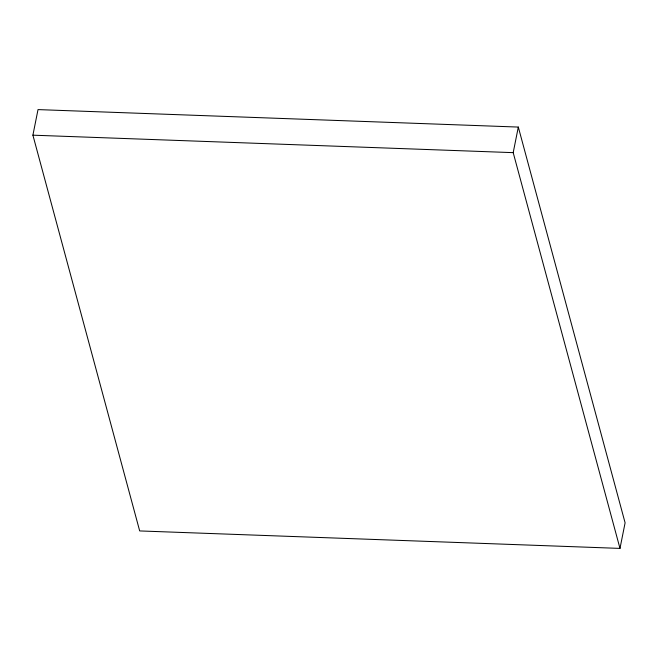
<?xml version="1.0" encoding="UTF-8"?>
<svg xmlns="http://www.w3.org/2000/svg" width="658" height="658" viewBox="0 0 658 658"><rect width="100%" height="100%" fill="white"/><g stroke="black" fill="none" stroke-linecap="round" stroke-linejoin="round"><path stroke-width="0.99" d="M32.9 135.178L38.016 109.598L518.315 127.068L625.1 522.822L619.984 548.402L139.685 530.932L32.9 135.178L513.199 152.648L619.984 548.402M513.199 152.648L518.315 127.068"/></g></svg>
